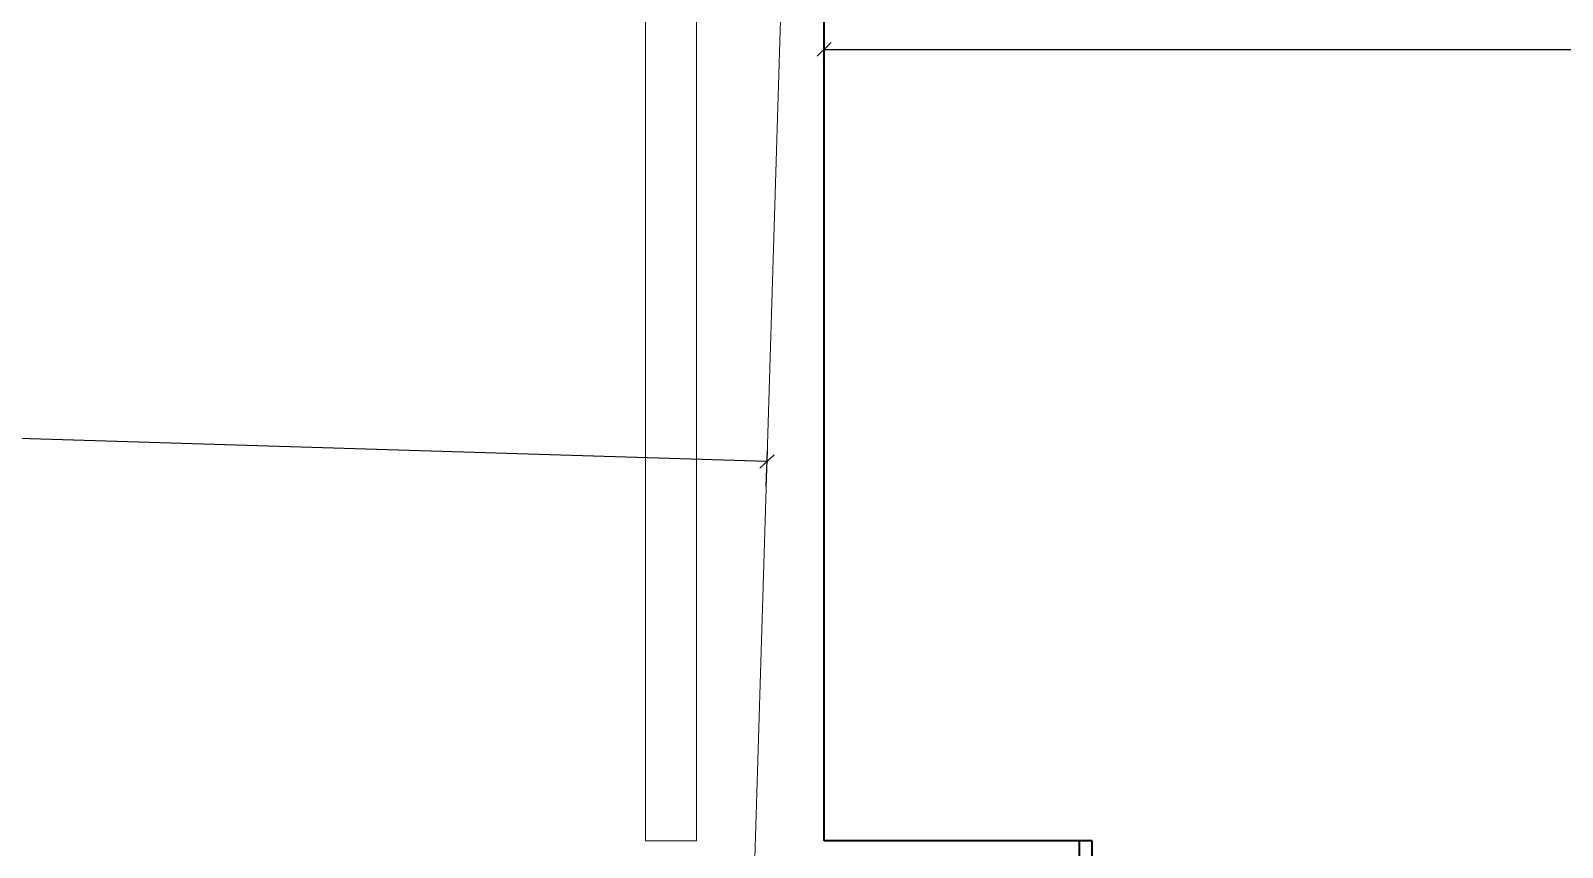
# Model space of a CAD drawing. Header units: inches. Extents: x -7543 to -822, y 102837 to 190349.
# Drawn here: x -837.158 to -837.12799, y 102837.23568 to 102837.25167 of the extents above; entities that cross this region are included whole.
import ezdxf

# ---------------------------------------------------------------- set-up
doc = ezdxf.new("R2010")
doc.units = ezdxf.units.IN
doc.header["$MEASUREMENT"] = 0
doc.linetypes.add('__ZG_T_P__9', pattern=[22, 1, -10, 1, -10])
doc.linetypes.add('DASHED2', pattern=[9.525, 6.35, -3.175])
doc.layers.get('0').update_dxf_attribs({"lineweight": 25})
doc.layers.add('BALKON', color=7, linetype='Continuous', lineweight=20, true_color=0xffaaa9)
doc.layers.add('DUVAR', color=7, linetype='Continuous', lineweight=35, true_color=0xfc4642)
doc.layers.add('ICOL', color=55, linetype='Continuous', lineweight=25)
doc.layers.add('ÇEKME MESAFESİ', color=7, linetype='Continuous', lineweight=20)

msp = doc.modelspace()

# ---------------------------------------------------------------- linework, layer by layer
at = {"color": 0, "linetype": 'ByBlock', "lineweight": -2}
for p, q in [((-837.142322, 102837.251441), (-837.142592, 102837.251171)), ((-837.143717, 102837.243107), (-837.143438, 102837.243368))]:
    msp.add_line(p, q, dxfattribs=at)
at = {"layer": 'BALKON'}
for p, q in [((-837.145957, 102837.273929), (-837.145957, 102837.235804)), ((-837.144957, 102837.273929), (-837.144957, 102837.235804)), ((-837.145957, 102837.235804), (-837.144957, 102837.235804))]:
    msp.add_line(p, q, dxfattribs=at)
at = {"layer": 'DUVAR', "linetype": '__ZG_T_P__9'}
for p, q in [((-837.142457, 102837.235804), (-837.142457, 102837.285929)), ((-837.142457, 102837.235804), (-837.142457, 102837.285929)), ((-837.137457, 102837.235804), (-837.142457, 102837.235804)), ((-837.137207, 102837.235804), (-837.142457, 102837.235804)), ((-837.137457, 102837.234304), (-837.137457, 102837.235804)), ((-837.137207, 102837.226804), (-837.137207, 102837.235804))]:
    msp.add_line(p, q, dxfattribs=at)
at = {"layer": 'ICOL', "color": 53}
for p, q in [((-837.142457, 102837.246717), (-837.142457, 102837.251516)), ((-837.143593, 102837.242745), (-837.143571, 102837.243447))]:
    msp.add_line(p, q, dxfattribs=at)
at = {"layer": 'ICOL'}
for p, q in [((-837.142457, 102837.251306), (-837.044957, 102837.251306)), ((-837.143578, 102837.243237), (-837.187307, 102837.244569))]:
    msp.add_line(p, q, dxfattribs=at)
at = {"layer": 'ÇEKME MESAFESİ', "linetype": 'DASHED2', "ltscale": 10}
msp.add_line((-837.141927, 102837.297432), (-837.146416, 102837.150009), dxfattribs=at)

doc.saveas('drawing.dxf')
